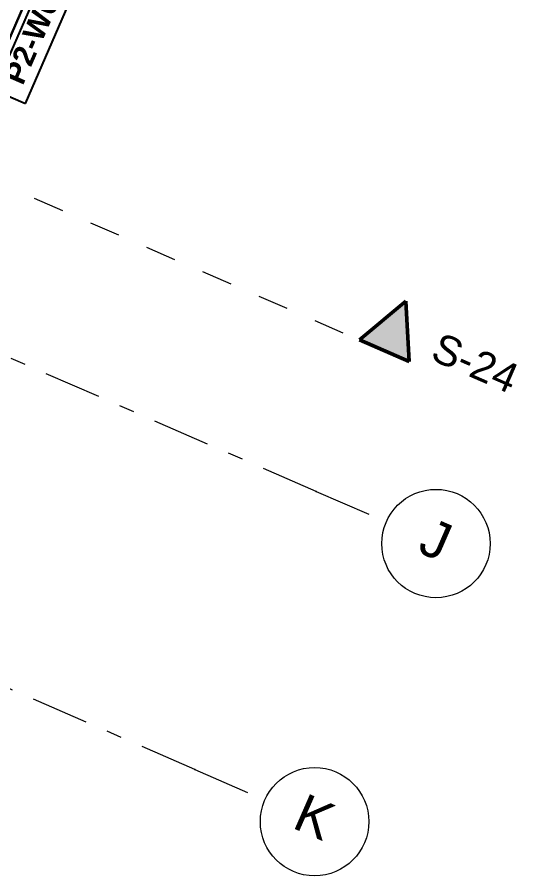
# Model space of a CAD drawing. Header units: millimetres. Extents: x -37281 to 954596, y -59787 to 956680.
# Drawn here: x 883539 to 888146, y -46758 to -38833 of the extents above; entities that cross this region are included whole.
import ezdxf
from ezdxf.enums import TextEntityAlignment as Align

# ---------------------------------------------------------------- set-up
doc = ezdxf.new("R2010")
doc.units = ezdxf.units.MM
doc.header["$MEASUREMENT"] = 0
doc.linetypes.add('Dashed', pattern=[564.444447, 282.222223, -282.222223])
doc.linetypes.add('Double Dashed', pattern=[1093.611073, 529.166651, -211.666656, 141.111112, -211.666656])
for name, color, linetype in [('A-95-MC_Marker_Section_P2.Marker', 7, 'Continuous'), ('New_A-15-MG_Structural_Grid_Phase_2', 7, 'Continuous'), ('New_A-25-M_Wall_Ext', 7, 'Continuous'), ('New_ArchiCAD Window Markers', 7, 'Continuous'), ('New_ArchiCAD Windows', 7, 'Continuous')]:
    doc.layers.add(name, color=color, linetype=linetype)
for name, color, linetype, lineweight in [('A-95-MC_Marker_Section_P2.Marker_Pen_No__1', 7, 'Continuous', 13), ('A-95-MC_Marker_Section_P2.Marker_Pen_No__6', 7, 'Continuous', 35), ('New_ArchiCAD Window Markers_Pen_No__1', 7, 'Continuous', 13), ('New_ArchiCAD Window Markers_Pen_No__5', 7, 'Continuous', 25), ('New_ArchiCAD Windows_Pen_No__1', 7, 'Continuous', 13), ('New_ArchiCAD Windows_Pen_No__83', 8, 'Continuous', 20)]:
    doc.layers.add(name, color=color, linetype=linetype, lineweight=lineweight)
for name, color, linetype, lineweight, true_color in [('A-95-MC_Marker_Section_P2.Marker_Pen_No__25', 7, 'Continuous', 50, 0x2a2a2a), ('New_A-15-MG_Structural_Grid_Phase_2_Pen_No__222', 7, 'Continuous', 13, 0x65af33), ('New_ArchiCAD Windows_Pen_No__23', 7, 'Continuous', 30, 0x2a2a2a), ('New_ArchiCAD Windows_Pen_No__43', 7, 'Continuous', 30, 0x444444)]:
    doc.layers.add(name, color=color, linetype=linetype, lineweight=lineweight, true_color=true_color)
doc.styles.add('GENERATED_STYLE_2', font='')
doc.styles.add('GENERATED_STYLE_4', font='')
doc.styles.get('GENERATED_STYLE_2').set_extended_font_data('Arial', bold=True)
doc.styles.get('GENERATED_STYLE_4').set_extended_font_data('Swis721 BT')

# ---------------------------------------------------------------- blocks, each defined once
blk = doc.blocks.new('Window 19_5')
at = {"layer": 'New_ArchiCAD Windows_Pen_No__1', "linetype": 'Continuous'}
for p, q in [((-400, 0), (-400, -29.5)), ((400, 0), (400, -29.5)), ((-400, -29.5), (-400, -35.5)), ((-400, -35.5), (-400, -47.5)), ((-400, -47.5), (-400, -50)), ((400, -29.5), (400, -35.5)), ((400, -35.5), (400, -47.5)), ((400, -47.5), (400, -50))]:
    blk.add_line(p, q, dxfattribs=at)
at = {"layer": 'New_ArchiCAD Windows_Pen_No__23', "linetype": 'Continuous'}
for p, q in [((-395.5, 135), (395.5, 135)), ((-387.5, -210), (387.5, -210))]:
    blk.add_line(p, q, dxfattribs=at)
at = {"layer": 'New_ArchiCAD Windows_Pen_No__43', "linetype": 'Continuous'}
for p, q in [((-400, 0), (-325, 0)), ((-325, 0), (-325, -50)), ((325, -50), (325, 0)), ((325, 0), (400, 0)), ((-325, -50), (-400, -50)), ((400, -50), (325, -50))]:
    blk.add_line(p, q, dxfattribs=at)
at = {"layer": 'New_ArchiCAD Windows_Pen_No__83', "linetype": 'Continuous'}
for p, q in [((-325, 0), (325, 0)), ((325, -50), (-325, -50))]:
    blk.add_line(p, q, dxfattribs=at)
blk = doc.blocks.new('Window Stamp 18_6')
at = {"layer": 'New_ArchiCAD Window Markers_Pen_No__5', "linetype": 'Continuous'}
for p, q in [((838.5, -405), (-838.5, -405)), ((-838.5, -405), (-838.5, -719.3)), ((838.5, -719.3), (838.5, -405)), ((-838.5, -719.3), (838.5, -719.3)), ((-838.5, -719.3), (838.5, -719.3))]:
    blk.add_line(p, q, dxfattribs=at)
at = {"layer": 'New_ArchiCAD Window Markers_Pen_No__1', "style": 'GENERATED_STYLE_2'}
blk.add_attdef('AC_WIDO_ID', text='', height=200, dxfattribs=at).set_placement((-762.3, -654.1), align=Align.BOTTOM_LEFT)
blk = doc.blocks.new('Wall_270_2', base_point=(876716.3, -53650.9))
at = {"layer": 'New_ArchiCAD Window Markers'}
ref = blk.add_blockref('Window Stamp 18_6', (883290.6, -38573.7), dxfattribs=dict(at, rotation=66.44041158399308))
ref.add_attrib('AC_WIDO_ID', 'P2-W02.027', dxfattribs={"layer": 'New_ArchiCAD Window Markers_Pen_No__1', "color": 7, "height": 200, "rotation": 66.44041, "style": 'GENERATED_STYLE_2'}).set_placement((883645.3, -39494.8), align=Align.BOTTOM_LEFT)
at = {"layer": 'New_ArchiCAD Windows', "color": 251, "linetype": 'Continuous', "lineweight": 20, "true_color": 0x606060, "zscale": 1000, "rotation": 246.4404115839931}
blk.add_blockref('Window 19_5', (883483.1, -38657.7), dxfattribs=at)
blk.add_blockref('Window 19_5', (883483.1, -38657.7), dxfattribs=at)
blk = doc.blocks.new('Standard grid marker_10')
at = {"layer": 'New_A-15-MG_Structural_Grid_Phase_2_Pen_No__222', "linetype": 'Double Dashed'}
for q in [(53258.1, 0), (0, 0)]:
    blk.add_line((705.1, 0), q, dxfattribs=at)
at = {"layer": 'New_A-15-MG_Structural_Grid_Phase_2_Pen_No__222', "linetype": 'Continuous'}
blk.add_circle((-500, 0), 500, dxfattribs=at)
at = {"layer": 'New_A-15-MG_Structural_Grid_Phase_2_Pen_No__222', "linetype": 'Double Dashed'}
blk.add_point((705.1, 0), dxfattribs=at)
blk.add_point((705.1, 0), dxfattribs=at)
at = {"layer": 'New_A-15-MG_Structural_Grid_Phase_2_Pen_No__222', "style": 'GENERATED_STYLE_4'}
for tag, p in [('AC_MarkerText_1_0', (-500, 38.7)), ('AC_MarkerText_1_1', (54463.2, 38.7))]:
    blk.add_attdef(tag, text='', height=350, rotation=180, dxfattribs=at).set_placement(p, align=Align.MIDDLE_CENTER)
blk = doc.blocks.new('Standard grid marker_11')
at = {"layer": 'New_A-15-MG_Structural_Grid_Phase_2_Pen_No__222', "linetype": 'Double Dashed'}
for q in [(0, 0), (54601, 0)]:
    blk.add_line((705.1, 0), q, dxfattribs=at)
at = {"layer": 'New_A-15-MG_Structural_Grid_Phase_2_Pen_No__222', "linetype": 'Continuous'}
blk.add_circle((-500, 0), 500, dxfattribs=at)
at = {"layer": 'New_A-15-MG_Structural_Grid_Phase_2_Pen_No__222', "linetype": 'Double Dashed'}
blk.add_point((705.1, 0), dxfattribs=at)
blk.add_point((705.1, 0), dxfattribs=at)
at = {"layer": 'New_A-15-MG_Structural_Grid_Phase_2_Pen_No__222', "style": 'GENERATED_STYLE_4'}
for tag, p in [('AC_MarkerText_1_0', (-500, 43.4)), ('AC_MarkerText_1_1', (55806.1, 43.4))]:
    blk.add_attdef(tag, text='', height=350, rotation=180, dxfattribs=at).set_placement(p, align=Align.MIDDLE_CENTER)
blk = doc.blocks.new('Cutting Plane_4_2', base_point=(838972, -21002.6))
at = {"layer": 'A-95-MC_Marker_Section_P2.Marker_Pen_No__25', "linetype": 'Continuous'}
blk.add_hatch(color=256, dxfattribs=at).paths.add_polyline_path([(887152.7, -42011.8), (886694.4, -41811.9), (887123.4, -41453.5)])
at = {"layer": 'A-95-MC_Marker_Section_P2.Marker_Pen_No__1', "linetype": 'Dashed'}
blk.add_line((839201.2, -21102.5), (886694.4, -41811.9), dxfattribs=at)
at = {"layer": 'A-95-MC_Marker_Section_P2.Marker_Pen_No__25', "linetype": 'Continuous'}
for p, q in [((886694.4, -41811.9), (887123.4, -41453.5)), ((887123.4, -41453.5), (887152.7, -42011.8)), ((887152.7, -42011.8), (886694.4, -41811.9))]:
    blk.add_line(p, q, dxfattribs=at)
at = {"layer": 'A-95-MC_Marker_Section_P2.Marker_Pen_No__6', "insert": (888078.6, -42315.3), "char_height": 275, "attachment_point": 9, "rotation": 336.44041, "style": 'GENERATED_STYLE_4'}
blk.add_mtext('\\A1;{\\fSwis721 BT|b0|i0|c0|p34;S-24}', dxfattribs=at)

msp = doc.modelspace()

# ---------------------------------------------------------------- block references
at = {"layer": 'A-95-MC_Marker_Section_P2.Marker'}
msp.add_blockref('Cutting Plane_4_2', (838972, -21002.6), dxfattribs=at)
at = {"layer": 'New_A-15-MG_Structural_Grid_Phase_2', "color": 8, "linetype": 'Continuous', "lineweight": 15}
ref = msp.add_blockref('Standard grid marker_10', (886942.1, -43491.3), dxfattribs=dict(at, zscale=1000, rotation=156.4404115839929))
ref.add_attrib('AC_MarkerText_1', 'J', dxfattribs={"layer": 'New_A-15-MG_Structural_Grid_Phase_2_Pen_No__222', "color": 85, "true_color": 0x65af33, "height": 350, "rotation": 336.44041, "style": 'GENERATED_STYLE_4'}).set_placement((887400.4, -43652.5), align=Align.MIDDLE_CENTER)
ref = msp.add_blockref('Standard grid marker_11', (885822.9, -46057.9), dxfattribs=dict(at, zscale=1000, rotation=156.4404115839929))
ref.add_attrib('AC_MarkerText_1', 'K', dxfattribs={"layer": 'New_A-15-MG_Structural_Grid_Phase_2_Pen_No__222', "color": 85, "true_color": 0x65af33, "height": 350, "rotation": 336.44041, "style": 'GENERATED_STYLE_4'}).set_placement((886281.2, -46214.4), align=Align.MIDDLE_CENTER)
at = {"layer": 'New_A-25-M_Wall_Ext', "color": 250, "lineweight": 50, "true_color": 0x2a2a2a}
msp.add_blockref('Wall_270_2', (876716.3, -53650.9), dxfattribs=at)

doc.saveas('drawing.dxf')
